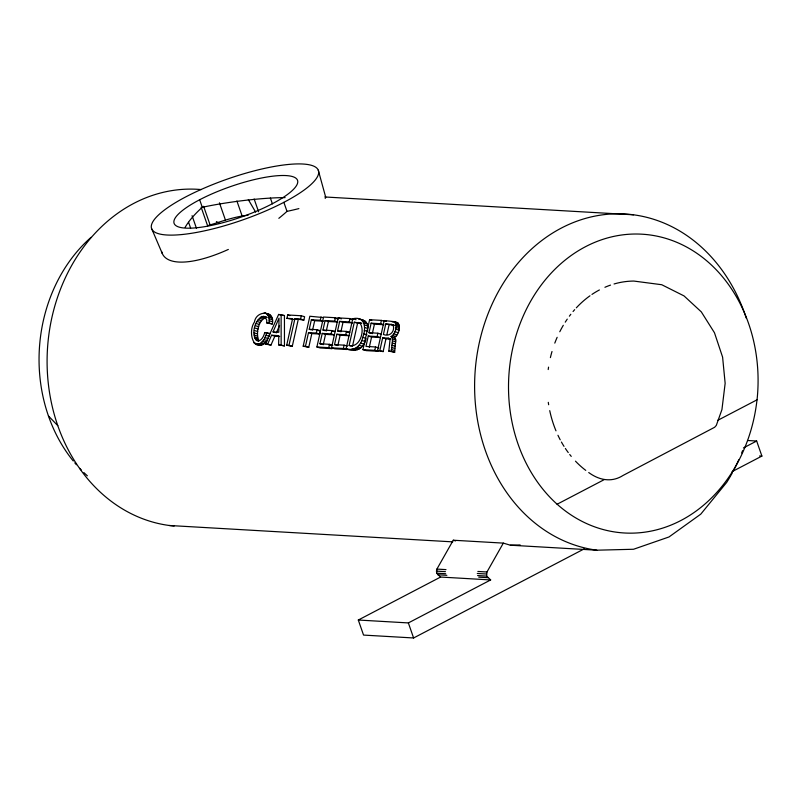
<?xml version="1.0" encoding="UTF-8"?>
<svg xmlns="http://www.w3.org/2000/svg" width="802" height="802" viewBox="0 0 802 802"><rect width="100%" height="100%" fill="white"/><g stroke="black" fill="none" stroke-linecap="round" stroke-linejoin="round"><path stroke-width="1.2" d="M255.186 343.797L260.079 343.587L264.069 339.677L267.377 340.649C254.114 355.306 247.166 332.539 254.434 322.073C256.309 309.602 275.748 310.444 272.299 323.998L266.725 322.895L266.725 320.068L264.941 316.74C255.006 315.487 249.181 337.652 258.745 341.221M278.635 344.77L278.775 335.647L271.557 335.236L267.637 344.138L265.322 344.008L278.625 314.444L284.439 315.567L284.459 345.903L278.635 344.77L284.459 345.903M255.497 339.737L258.805 340.72C255.708 333.201 258.104 319.868 266.665 317.221M377.552 350.484L379.827 350.614L382.664 337.832L388.208 338.153L390.003 339.888L388.84 351.136L394.674 352.268L395.777 339.988L395.346 338.544L391.035 336.569C395.426 333.782 398.043 325.893 394.293 321.662L384.208 320.549L377.552 350.484L383.135 351.597L385.973 338.805L390.414 339.066M391.035 336.569L394.323 337.632C398.684 334.755 401.381 326.915 397.602 322.645L392.108 321.792M362.745 337.351C366.173 328.91 365.632 315.707 352.77 318.735L346.123 348.669C354.905 353.271 364.86 348.018 366.063 338.334L362.745 337.351C361.451 345.211 354.424 351.667 346.123 348.669M367.747 329.442L367.587 331.396L364.278 330.414M272.299 323.998L268.991 323.026C269.502 319.527 269.282 314.584 265.392 313.121M394.674 352.268L391.366 351.286L392.469 340.86L392.038 337.562M286.915 318.324L287.657 314.965L301.301 315.757L304.61 316.74L303.868 320.088L294.875 318.785L288.961 345.371L286.695 345.241L292.6 318.655L286.915 318.324L293.632 319.497M286.695 345.241L292.269 346.354L298.184 319.767M294.875 318.785L300.56 319.116L301.301 315.757M323.617 321.231L320.309 320.249L311.366 319.737L309.251 329.251L317.091 329.712L320.399 330.685L319.657 334.043L311.818 333.592L308.77 347.306L303.186 346.193L309.843 316.249L323.256 317.552M303.186 346.193L305.462 346.324L308.509 332.609L316.349 333.061L319.657 334.043M312.559 330.234L314.675 320.72L322.494 321.171M316.349 333.061L317.091 329.712M320.309 320.249L321.051 316.9M316.91 346.985L328.76 347.667L332.078 348.649L320.219 347.968L316.91 346.985L323.557 317.041L335.346 317.722L338.655 318.705L335.116 318.504M322.133 344.419L319.928 343.757L322.224 333.401L331.096 333.913L334.404 334.895L325.532 334.384L322.224 333.401M325.181 330.705L322.975 330.053L325.091 320.529L334.604 321.081L337.913 322.063L328.399 321.512L325.091 320.529M323.236 344.74L325.532 334.384M326.284 331.025L328.399 321.512M331.096 333.913L331.838 330.564L335.146 331.537L332.93 331.416M334.604 321.081L335.346 317.722M328.76 347.667L329.512 344.319L332.82 345.291L329.221 345.091M331.517 347.827L343.366 348.509L346.675 349.492L334.825 348.81L331.517 347.827L338.163 317.883L349.953 318.564L353.261 319.547L349.722 319.346M336.74 345.261L334.534 344.609L336.83 334.244L345.702 334.755L349.01 335.737L340.138 335.226L336.83 334.244M339.787 331.547L337.572 330.895L339.687 321.371L349.201 321.923L352.519 322.905L342.995 322.354L339.687 321.371M337.842 345.582L340.138 335.226M340.89 331.868L342.995 322.354M345.702 334.755L346.444 331.406L349.752 332.389L346.424 332.188M343.366 348.509L344.118 345.161L347.426 346.133M349.201 321.923L349.953 318.564M351.346 346.103L349.131 345.451L354.294 322.214L361.732 323.366M352.449 346.424L357.602 323.196L361.431 323.417L358.123 322.434M362.945 349.642L374.805 350.334L378.113 351.306L366.253 350.624L362.945 349.642L369.602 319.707L381.381 320.389L384.689 321.361M368.268 336.058L371.577 337.04L380.439 337.552L377.13 336.579L368.268 336.058L365.963 346.424L375.547 346.975L378.855 347.958M371.216 333.361L369.01 332.71L371.125 323.186L380.639 323.737L383.947 324.72L374.434 324.168L371.125 323.186M369.271 347.396L371.577 337.04M372.318 333.692L374.434 324.168M377.13 336.579L377.882 333.221L381.191 334.203M374.805 350.334L375.547 346.975M380.639 323.737L381.381 320.389M385.732 324.028L383.416 334.474C389.401 337.091 394.835 331.858 393.371 325.923L391.376 324.359L385.732 324.028L394.684 325.341M386.975 334.294L389.04 325.01M503.325 543.114L486.964 571.986L486.684 576.087L490.654 579.936L440.589 577.049L436.619 573.199L436.9 569.089L453.26 540.227L503.325 543.114L510.353 545.2L596.828 550.192L633.53 549.26L668.988 536.969L700.778 514.142L726.732 482.353A168.791 140.49 -86.7 0 0 732.216 473.02M264.069 339.677L267.016 332.68L270.324 333.652L268.058 333.522M267.016 332.68L264.74 332.549C263.818 336.098 261.262 342.173 256.54 340.569M273.021 331.918L279.016 318.123L278.805 332.259L273.021 331.918L275.226 332.569M276.329 332.9L279.557 325.472M265.322 344.008L270.946 345.121L274.865 336.208L279.677 336.489M557.069 504.257L603.986 479.756M717.65 420.388L757.048 399.817A149.773 124.671 -86.7 0 0 585.54 246.675A149.773 124.671 -86.7 0 0 557.099 504.207A150.114 124.952 -86.7 0 0 757.008 399.807M584.417 548.768L413.611 637.971L363.547 635.084L358.304 620.026L440.589 577.049M358.304 620.026L408.368 622.923L490.654 579.936M743.444 447.917L756.657 441.02L761.9 456.077L732.136 471.616M248.109 215.257C234.254 216.56 220.861 221.723 207.588 225.713L201.152 207.227M510.353 545.2L520.137 544.949M324.8 196.971L633.56 214.806M284.439 315.567L278.625 314.444M266.725 322.895L268.991 323.026M322.975 330.053L331.838 330.564M337.572 330.895L346.444 331.406M369.01 332.71L377.882 333.221M318.163 330.554L320.399 330.685M319.928 343.757L329.512 344.319M334.534 344.609L344.118 345.161M349.131 345.451C360.188 348.399 365.752 329.151 359.527 322.715M388.84 351.136L391.366 351.286M747.554 440.498L756.657 441.02M759.624 455.947L761.9 456.077M169.322 525.49L452.799 541.871M436.9 569.089L446.002 569.62M477.862 571.455L486.964 571.986M436.308 571.114L445.411 571.636M477.27 573.48L486.373 574.001M436.619 573.199L445.722 573.721M477.581 575.565L486.684 576.087M437.772 574.783L446.874 575.315M478.734 577.149L487.837 577.681M364.529 327.477L367.837 328.459C368.81 322.655 363.747 319.386 358.624 319.066M267.437 313.863L268.7 314.103M394.293 321.662L397.602 322.645M395.035 322.364L398.343 323.346M395.587 323.326L398.895 324.309M384.208 320.549L386.414 321.201M395.927 324.509L399.236 325.492M391.376 324.359L393.582 325.01M396.068 325.873L399.376 326.855M395.977 327.416L399.286 328.399M369.602 319.707L371.807 320.359M395.687 329.151L398.995 330.133M360.439 319.397L363.747 320.379M361.923 320.148L365.231 321.131M363.085 321.331L366.394 322.314M352.77 318.735L356.078 319.707M394.935 331.697L398.243 332.68M363.918 322.945L367.226 323.918M364.409 324.99L367.717 325.973M354.294 322.214L357.602 323.196M393.912 333.893L397.221 334.875M338.163 317.883L341.472 318.865M392.609 335.567L395.927 336.549M392.459 339.015L395.777 339.988M388.208 338.153L390.414 338.805M382.664 337.832L385.973 338.805M392.469 340.86L395.777 341.842M363.657 333.802L366.965 334.785M392.198 342.965L395.506 343.948M311.366 319.737L314.675 320.72M391.777 345.191L395.085 346.173M287.657 314.965L289.863 315.627M300.56 319.116L303.868 320.088M391.406 347.426L394.714 348.399M361.692 340.459L365 341.441M391.216 349.512L394.524 350.494M264.129 312.89L269.833 314.645M267.477 314.504L270.785 315.487M268.239 315.627L271.547 316.61M360.489 343.106L363.797 344.088M268.79 317.051L272.099 318.033M309.251 329.251L311.457 329.913M379.827 350.614L383.135 351.597M263.357 316.239L267.146 317.392M261.883 316.409L265.191 317.392M269.111 318.765L272.419 319.737M359.126 345.281L362.434 346.263M260.52 317.101L263.828 318.073M269.191 320.76L272.5 321.732M357.592 346.975L360.9 347.948M308.509 332.609L311.818 333.592M259.257 318.214L262.565 319.196M355.887 348.178L359.196 349.151M258.124 319.697L261.432 320.68M354.023 348.86L357.331 349.842M351.978 349.01L355.286 349.993M257.101 321.482L260.409 322.464M256.219 323.517L259.527 324.499M255.477 325.722L258.785 326.705M254.876 328.028L258.184 329.01M264.74 332.549L266.956 333.201M271.557 335.236L274.865 336.208M254.404 330.524L257.723 331.497M305.462 346.324L308.77 347.306M266.154 335.336L269.462 336.319M254.134 332.89L257.442 333.873M265.171 337.672L268.48 338.644M254.094 335.056L257.402 336.028M288.961 345.371L292.269 346.354M254.294 336.93L257.602 337.913M254.755 338.504L258.064 339.487M262.835 341.351L266.144 342.334M267.637 344.138L270.946 345.121M261.502 342.675L264.81 343.647M260.079 343.587L263.387 344.559M253.773 342.805L255.978 343.457M258.565 344.098L261.873 345.071M256.971 344.198L260.279 345.181M453.26 540.227L455.606 540.919M588.728 472.538C599.375 480.378 611.786 482.674 623.094 475.426L714.632 427.276L716.286 425.441L721.94 409.581L725.148 383.336L722.602 357.131L714.472 332.76L701.309 311.878L684.026 295.908L661.76 284.73L633.801 281.061A102.496 85.313 -86.7 0 0 614.061 283.978M257.081 343.787L258.495 344.78M394.323 337.632L395.346 338.544M48.441 415.957L57.784 425.641M248.329 199.638L255.668 212.149M151.738 228.831L162.255 253.462M283.858 202.335L287.006 211.367A88.29 31.499 -31.7 0 1 278.825 218.324M270.374 198.044L272.399 203.858M408.368 622.923L413.611 637.971M254.144 198.986L258.605 211.788M236.901 200.981L242.124 215.979M219.437 202.806L225.462 220.129M203.618 206.304L210.054 224.801M199.658 199.758L202.274 207.287A65.353 23.318 -31.7 0 0 185.132 227.367M192.069 215.678L196.49 228.39M188.59 222.304L190.605 228.079M318.274 170.194L325.482 196.41A88.29 10.977 -7.5 0 1 325.191 198.375M281.131 314.595L281.151 344.92M202.274 207.287A65.353 8.13 -7.5 0 1 285.101 197.613M228.339 249.442A88.29 31.499 -31.7 0 1 161.603 251.457M298.885 208.6A88.29 10.977 -7.5 0 1 287.006 211.367M596.828 550.192A168.791 140.49 -86.7 0 1 474.694 392.168A168.791 140.49 -86.7 0 1 586.823 218.024A168.791 140.49 -86.7 0 1 746.261 318.113M742.562 450.704A168.791 140.49 -86.7 0 1 741.649 453M738.762 459.827A168.791 140.49 -86.7 0 1 733.369 470.874M216.37 221.593A148.29 123.428 -86.7 0 1 219.588 223.447M87.358 475.817A148.29 123.428 -86.7 0 1 83.899 472.599M81.353 470.072A148.29 123.428 -86.7 0 1 79.679 468.328M76.411 464.739A148.29 123.428 -86.7 0 1 74.817 462.884M73.253 460.99A148.29 123.428 -86.7 0 1 91.077 237.332M174.154 526.032A168.791 140.49 -86.7 0 1 47.739 345.141A168.791 140.49 -86.7 0 1 201.212 189.573M585.761 470.383A102.496 85.313 -86.7 0 1 575.475 461.16M571.255 456.388A102.496 85.313 -86.7 0 1 569.731 454.493M568.247 452.549A102.496 85.313 -86.7 0 1 565.38 448.478M564.017 446.373A102.496 85.313 -86.7 0 1 561.43 442.032M560.217 439.807A102.496 85.313 -86.7 0 1 557.951 435.275M555.986 430.834A102.496 85.313 -86.7 0 1 549.731 410.634M548.648 404.739A102.496 85.313 -86.7 0 1 548.287 402.343M548.207 369.552A102.496 85.313 -86.7 0 1 548.558 367.126M550.393 357.612A102.496 85.313 -86.7 0 1 551.997 351.517M554.794 343.116A102.496 85.313 -86.7 0 1 557.149 337.311M559.776 331.747A102.496 85.313 -86.7 0 1 563.315 325.291M565.24 322.163A102.496 85.313 -86.7 0 1 567.265 319.126M569.38 316.178A102.496 85.313 -86.7 0 1 570.823 314.274M573.059 311.517A102.496 85.313 -86.7 0 1 574.673 309.652M576.327 307.828A102.496 85.313 -86.7 0 1 589.981 295.788M591.966 294.414A102.496 85.313 -86.7 0 1 599.395 289.953M604.919 287.286A102.496 85.313 -86.7 0 1 610.533 285.101M182.014 234.525A88.29 21.804 -19.2 0 0 317.592 176.42A88.29 21.804 -19.2 0 0 205.402 187.598A88.29 21.804 -19.2 0 0 182.014 234.525M196.6 227.758A65.353 16.14 -19.2 0 0 296.951 184.751A65.353 16.14 -19.2 0 0 213.903 193.031A65.353 16.14 -19.2 0 0 196.6 227.758"/></g></svg>
